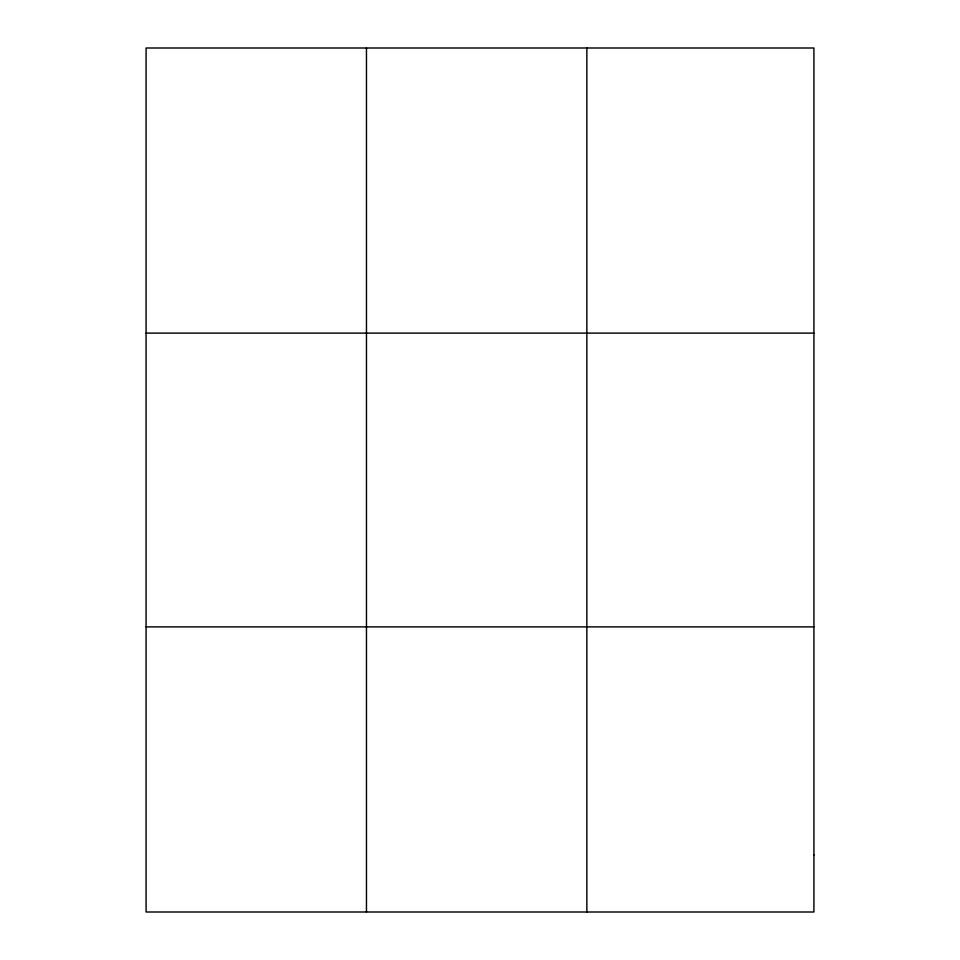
<?xml version="1.0" encoding="UTF-8"?>
<svg xmlns="http://www.w3.org/2000/svg" width="960" height="960" viewBox="0 0 960 960"><rect width="100%" height="100%" fill="white"/><g stroke="black" fill="none" stroke-linecap="round" stroke-linejoin="round"><path stroke-width="1.44" d="M366.468 48L366.468 912M586.848 48L586.848 912M146.088 333.12L813.912 333.12M146.088 626.88L813.912 626.88M813.912 854.976L813.912 912L146.088 912L146.088 48L813.912 48L813.912 854.976"/></g></svg>
